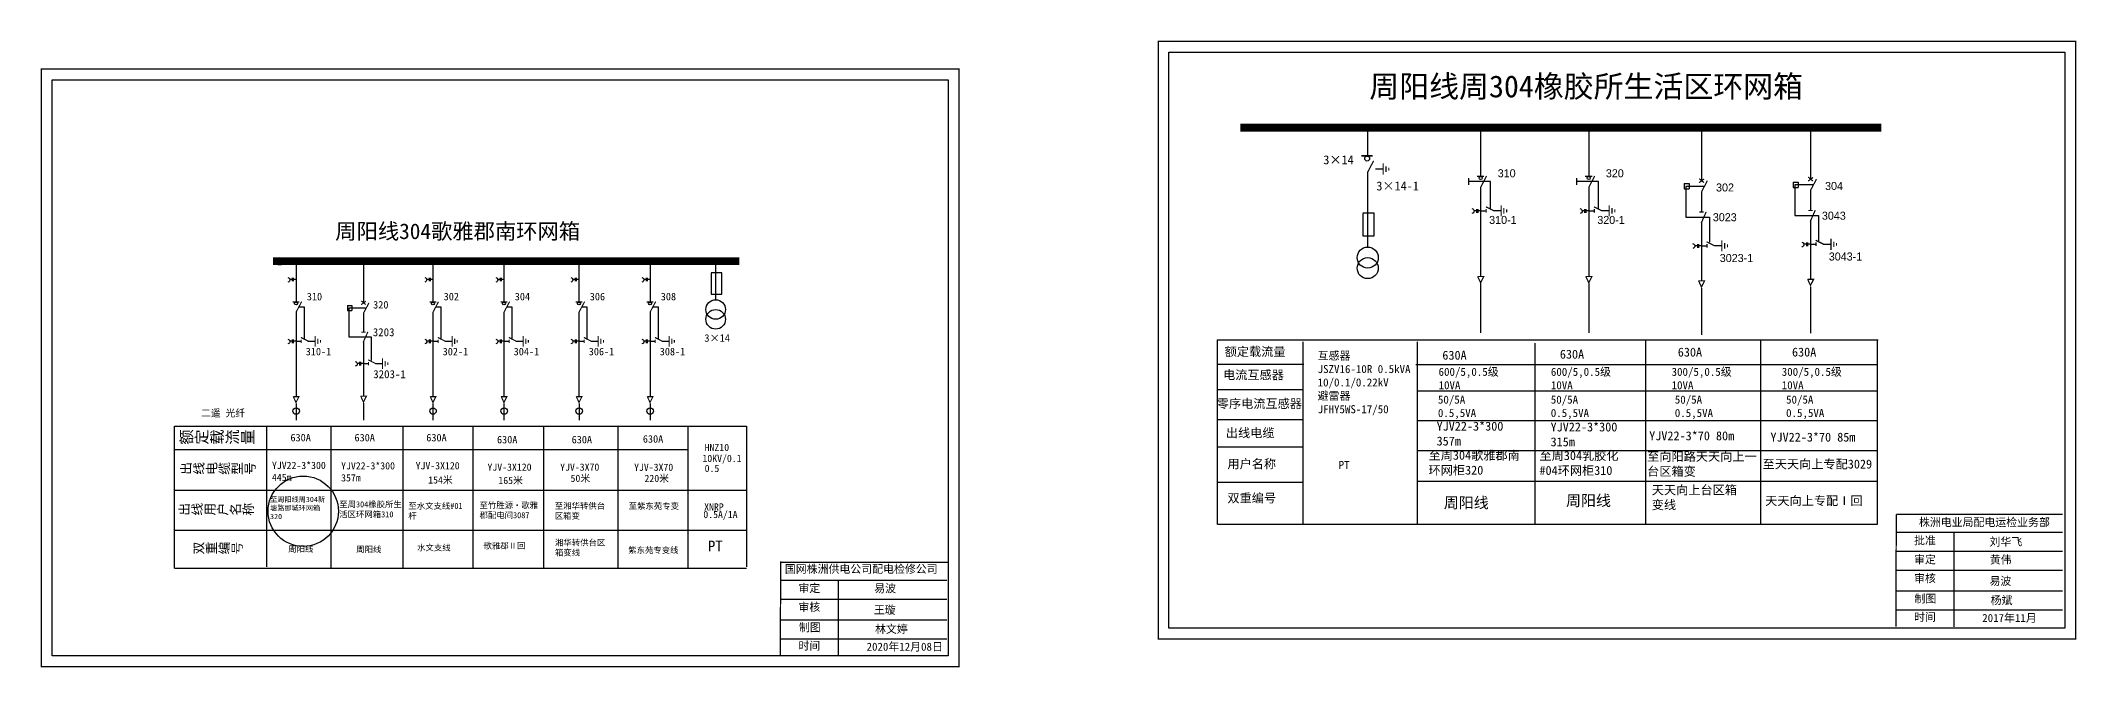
# Model space of a CAD drawing. Extents: x -172 to 477, y -577 to -246.
# Drawn here: x -166.2 to 112.2, y -331.8 to -246.1 of the extents above; entities that cross this region are included whole.
import ezdxf

# ---------------------------------------------------------------- set-up
doc = ezdxf.new("R2010")
doc.units = 0
doc.header["$LTSCALE"] = 0.774411
doc.linetypes.add('ACAD_ISO02W100', pattern=[15, 12, -3])
doc.linetypes.add('CENTER', pattern=[50.8, 31.75, -6.35, 6.35, -6.35])
doc.layers.get('0').update_dxf_attribs({"linetype": 'CONTINUOUS'})
doc.layers.add('2', color=7, linetype='CONTINUOUS')
doc.styles.add('HZ', font='')
doc.styles.add('hztxt_txtstyle_0.00_0_0', font='simkai.ttf')
doc.styles.add('hztxt_txtstyle_1.80_0_0', font='', dxfattribs={"height": 1.8, "bigfont": 'hztxt.shx'})
doc.styles.add('hztxt_txtstyle_2.70_0_0', font='simkai.ttf', dxfattribs={"height": 2.7})
doc.styles.add('KaiTi_txtstyle_0.98_0_0', font='simkai.ttf', dxfattribs={"height": 0.976285})
doc.styles.get("Standard").update_dxf_attribs({"font": '', "height": 2.5})
doc.styles.add('字体', font='simkai_0.ttf', dxfattribs={"height": 2.5})
doc.styles.add('楷体_GB2312_txtstyle_1.09_0_0', font='simkai_0.ttf', dxfattribs={"height": 1.0944})
doc.styles.get('HZ').set_extended_font_data('@SimSun')
doc.styles.get('hztxt_txtstyle_1.80_0_0').set_extended_font_data('hztxt')
doc.styles.get('Standard').set_extended_font_data('SimSun')

# ---------------------------------------------------------------- blocks, each defined once
blk = doc.blocks.new('JD')
for points in [[(-2, 0.2), (-2, -0.2), (2, 0.2), (2, -0.2)], [(1, -1.2), (1, -0.8), (-1, -1.2), (-1, -0.8)], [(-0.5, -1.8), (-0.5, -2.2), (0.5, -1.8), (0.5, -2.2)]]:
    blk.add_trace(points)

msp = doc.modelspace()

# ---------------------------------------------------------------- linework, layer by layer
at = {"color": 0}
for p, q in [((15.23, -258.2), (15.23, -261.82)), ((30.7, -257.92), (30.7, -264.64)), ((45.49, -257.92), (45.49, -264.64)), ((60.9, -258.23), (60.9, -265.28)), ((75.81, -258.02), (75.81, -265.07)), ((15.25, -264.06), (15.25, -274.32)), ((16.33, -263.65), (17.36, -263.65)), ((30.7, -266.14), (30.7, -278.35)), ((45.49, -266.14), (45.49, -278.35)), ((58.56, -265.66), (59.22, -265.66)), ((58.56, -265.66), (58.56, -266.4)), ((58.56, -266.4), (59.22, -266.4)), ((59.22, -265.66), (59.22, -266.4)), ((60.9, -266.78), (60.9, -269.5)), ((73.47, -265.46), (74.13, -265.46)), ((73.47, -265.46), (73.47, -266.19)), ((73.47, -266.19), (74.13, -266.19)), ((74.13, -265.46), (74.13, -266.19)), ((75.81, -266.57), (75.81, -269.29)), ((30.7, -269.38), (31.46, -269.38)), ((32.45, -269.36), (33.49, -269.36)), ((45.49, -269.38), (46.25, -269.38)), ((47.24, -269.36), (48.27, -269.36)), ((60.9, -270.87), (60.9, -278.9)), ((75.81, -270.66), (75.81, -278.69)), ((60.9, -274.17), (61.66, -274.17)), ((62.65, -274.14), (63.69, -274.14)), ((75.81, -273.96), (76.57, -273.96)), ((77.57, -273.94), (78.6, -273.94)), ((6.5, -290.41), (-5.28, -290.41)), ((6.45, -293.87), (-5.32, -293.87)), ((6.45, -297.96), (-5.32, -297.96)), ((6.41, -301.69), (-5.37, -301.69)), ((6.45, -306.54), (-5.32, -306.54))]:
    msp.add_line(p, q, dxfattribs=at)
at = {"color": 0, "linetype": 'ACAD_ISO02W100'}
for p, q in [((61.23, -266.05), (58.77, -266.05)), ((58.77, -266.05), (58.77, -270.24)), ((76.14, -265.84), (73.68, -265.84)), ((73.68, -265.84), (73.68, -270.03)), ((73.68, -270.03), (76.93, -270.03)), ((76.93, -270.03), (76.93, -273.49)), ((58.77, -270.24), (62.02, -270.24)), ((62.02, -270.24), (62.02, -273.69))]:
    msp.add_line(p, q, dxfattribs=at)
for p, q in [((-131.32, -276.68), (-131.32, -281.83)), ((-122.11, -276.79), (-122.11, -281.99)), ((-112.59, -276.68), (-112.59, -281.83)), ((-102.88, -276.68), (-102.88, -281.83)), ((-92.62, -276.68), (-92.62, -281.83)), ((-82.9, -276.68), (-82.9, -281.83)), ((-73.1, -277.88), (-74.52, -277.88)), ((-74.52, -277.91), (-74.52, -280.78)), ((-73.94, -276.45), (-73.94, -281.6)), ((-73.1, -280.78), (-73.1, -277.88)), ((-74.52, -280.78), (-73.1, -280.78)), ((-131.32, -283.22), (-131.32, -294.81)), ((-124.29, -282.34), (-123.68, -282.34)), ((-124.29, -282.34), (-124.29, -283.02)), ((-124.29, -283.02), (-123.68, -283.02)), ((-123.68, -282.34), (-123.68, -283.02)), ((-122.11, -283.38), (-122.11, -285.92)), ((-112.59, -283.22), (-112.59, -294.81)), ((-102.88, -283.22), (-102.88, -294.81)), ((-92.62, -283.22), (-92.62, -294.81)), ((-82.9, -283.22), (-82.9, -294.81)), ((-131.32, -287.22), (-130.61, -287.22)), ((-129.68, -287.2), (-128.72, -287.2)), ((-122.11, -287.2), (-122.11, -294.7)), ((-112.59, -287.22), (-111.89, -287.22)), ((-110.96, -287.2), (-109.99, -287.2)), ((-102.88, -287.22), (-102.17, -287.22)), ((-101.24, -287.2), (-100.28, -287.2)), ((-92.62, -287.22), (-91.91, -287.22)), ((-90.98, -287.2), (-90.02, -287.2)), ((-82.9, -287.22), (-82.19, -287.22)), ((-81.27, -287.2), (-80.3, -287.2)), ((-122.11, -290.28), (-121.4, -290.28)), ((-120.47, -290.26), (-119.5, -290.26)), ((-147.93, -318.23), (-147.93, -298.81)), ((-147.93, -298.81), (-69.69, -298.81)), ((-135.36, -298.91), (-135.36, -318.08)), ((-116.72, -298.81), (-116.72, -318.27)), ((-107.12, -298.81), (-107.12, -318.27)), ((-97.46, -298.81), (-97.46, -318.27)), ((-87.3, -298.81), (-87.3, -318.27)), ((-77.71, -298.81), (-77.71, -318.27)), ((-69.69, -298.81), (-69.69, -318.08)), ((-147.89, -302.01), (-77.69, -302.01)), ((-147.89, -307.57), (-69.67, -307.57)), ((-69.67, -313.08), (-147.93, -313.08)), ((-69.69, -318.27), (-147.93, -318.27))]:
    msp.add_line(p, q)
at = {"color": 0, "linetype": 'CENTER'}
for p, q in [((30.7, -279.34), (30.7, -286.09)), ((45.49, -279.34), (45.49, -286.09)), ((60.9, -279.98), (60.9, -286.32)), ((75.82, -279.77), (75.82, -286.11))]:
    msp.add_line(p, q, dxfattribs=at)
at = {"linetype": 'ACAD_ISO02W100'}
for p, q in [((-121.8, -282.7), (-124.1, -282.7)), ((-124.1, -282.7), (-124.1, -286.61)), ((-124.1, -286.61), (-121.06, -286.61)), ((-121.06, -286.61), (-121.06, -289.84))]:
    msp.add_line(p, q, dxfattribs=at)
at = {"color": 0, "linetype": 'Continuous'}
for p, q in [((-5.35, -287.02), (85.09, -287.02)), ((-5.3, -312.26), (-5.3, -287.02)), ((6.39, -287.29), (6.39, -312.26)), ((22.02, -287.29), (22.02, -312.26)), ((38.13, -287.46), (38.13, -312.24)), ((53.25, -287.07), (53.25, -312.25)), ((68.98, -287.07), (68.98, -312.25)), ((84.92, -287.09), (84.92, -312.27)), ((21.83, -290.39), (84.92, -290.39)), ((22.02, -294.02), (84.92, -294.02)), ((-126.56, -298.8), (-126.56, -318.26)), ((22.02, -298.07), (84.92, -298.07)), ((22.02, -302.17), (84.92, -302.17)), ((22.02, -306.34), (84.92, -306.34)), ((84.92, -312.26), (-5.22, -312.26)), ((87.54, -313.34), (110.29, -313.34)), ((95.44, -313.34), (95.44, -326.28)), ((87.54, -315.94), (110.29, -315.94)), ((-65.05, -319.88), (-42.3, -319.88)), ((-57.15, -319.85), (-57.15, -330.21)), ((87.54, -318.53), (110.29, -318.53)), ((-65.05, -322.47), (-42.3, -322.47)), ((87.54, -321.36), (110.29, -321.36)), ((-65.05, -325.29), (-42.3, -325.29)), ((87.54, -323.95), (110.29, -323.95)), ((-65.05, -327.89), (-42.3, -327.89))]:
    msp.add_line(p, q, dxfattribs=at)
at = {"linetype": 'CENTER'}
for p, q in [((-131.32, -295.75), (-131.32, -298.01)), ((-122.1, -295.7), (-122.1, -297.99)), ((-112.59, -295.75), (-112.59, -298.01)), ((-102.88, -295.75), (-102.88, -298.01)), ((-92.61, -295.75), (-92.61, -298.01)), ((-82.9, -295.75), (-82.9, -298.01))]:
    msp.add_line(p, q, dxfattribs=at)
at = {"color": 0, "linetype": 'Continuous', "const_width": 0.182}
for points in [[(-13.4, -246.22), (112.08, -246.22), (112.08, -327.92), (-13.4, -327.92)], [(-166.15, -250), (-40.66, -250), (-40.66, -331.71), (-166.15, -331.71)]]:
    msp.add_lwpolyline(points, close=True, dxfattribs=at)
at = {"color": 0, "linetype": 'Continuous'}
for points in [[(-11.92, -247.69), (110.61, -247.69), (110.61, -326.44), (-11.92, -326.44)], [(-164.67, -251.48), (-42.14, -251.48), (-42.14, -330.23), (-164.67, -330.23)]]:
    msp.add_lwpolyline(points, close=True, dxfattribs=at)
at = {"color": 0}
for points, const_width in [([(-2.14, -258), (85.53, -258)], 1.1), ([(14.4, -261.87), (15.95, -261.87)], 0.261), ([(15.25, -264.1), (16.07, -262.54)], 0.165), ([(30.21, -264.66), (31.18, -264.66)], 0.165), ([(30.7, -266.18), (31.52, -264.62)], 0.165), ([(45, -264.66), (45.97, -264.66)], 0.165), ([(45.49, -266.18), (46.31, -264.62)], 0.165), ([(60.59, -265.53), (61.26, -265.03)], 0.165), ([(60.59, -264.98), (61.24, -265.52)], 0.165), ([(60.9, -266.82), (61.72, -265.26)], 0.165), ([(75.51, -264.77), (76.15, -265.31)], 0.165), ([(75.5, -265.32), (76.17, -264.82)], 0.165), ([(75.81, -266.61), (76.64, -265.05)], 0.165), ([(31.42, -268.83), (32.52, -269.38)], 0.165), ([(31.46, -269.13), (31.46, -269.63)], 0.165), ([(46.2, -268.83), (47.3, -269.38)], 0.165), ([(46.25, -269.13), (46.25, -269.63)], 0.165), ([(60.6, -269.55), (61.21, -269.55)], 0.165), ([(60.87, -271.07), (61.56, -269.51)], 0.165), ([(75.52, -269.34), (76.13, -269.34)], 0.165), ([(75.78, -270.86), (76.47, -269.3)], 0.165), ([(61.62, -273.62), (62.72, -274.17)], 0.165), ([(61.66, -273.91), (61.66, -274.42)], 0.165), ([(76.53, -273.41), (77.63, -273.96)], 0.165), ([(76.57, -273.7), (76.57, -274.21)], 0.165), ([(30.29, -278.37), (31.13, -278.37), (30.7, -279.22), (30.3, -278.36)], 0.165), ([(45.08, -278.37), (45.92, -278.37), (45.49, -279.22), (45.09, -278.36)], 0.165), ([(60.5, -278.95), (61.33, -278.95), (60.9, -279.8), (60.51, -278.94)], 0.165), ([(75.41, -278.74), (76.25, -278.74), (75.82, -279.59), (75.42, -278.73)], 0.165)]:
    msp.add_lwpolyline(points, dxfattribs=dict(at, const_width=const_width))
for points in [[(29.04, -264.91), (29.04, -265.83)], [(43.83, -264.91), (43.83, -265.83)], [(14.6, -269.74), (14.6, -272.82), (16.12, -272.82), (16.12, -269.71), (14.6, -269.71)], [(30.14, -269.37), (29.8, -269.37)], [(30.14, -269.14), (30.14, -269.64)], [(30.3, -269.14), (30.3, -269.64)], [(30.7, -269.37), (30.3, -269.37)], [(44.93, -269.37), (44.59, -269.37)], [(44.93, -269.14), (44.93, -269.64)], [(45.09, -269.14), (45.09, -269.64)], [(45.48, -269.37), (45.09, -269.37)], [(60.35, -274.16), (60, -274.16)], [(60.35, -273.93), (60.35, -274.43)], [(60.5, -273.93), (60.5, -274.43)], [(60.9, -274.16), (60.5, -274.16)], [(75.26, -273.95), (74.91, -273.95)], [(75.26, -273.72), (75.26, -274.22)], [(75.41, -273.72), (75.41, -274.22)], [(75.81, -273.95), (75.41, -273.95)]]:
    msp.add_lwpolyline(points, dxfattribs=at)
at = {"color": 0, "linetype": 'ACAD_ISO02W100'}
for points in [[(32.05, -269.12), (32.05, -265.37), (29.04, -265.37)], [(46.84, -269.12), (46.84, -265.37), (43.83, -265.37)]]:
    msp.add_lwpolyline(points, dxfattribs=at)
at = {"color": 0}
for points in [[(29.5, -269.09, -0.877934), (29.52, -269.76)], [(44.29, -269.09, -0.877934), (44.3, -269.76)], [(59.7, -273.87, -0.877934), (59.72, -274.54)], [(74.62, -273.67, -0.877934), (74.63, -274.33)]]:
    msp.add_lwpolyline(points, format="xyb", dxfattribs=at)
for points, const_width in [([(-134.45, -276.27), (-70.68, -276.27)], 1.03), ([(-131.77, -281.85), (-130.87, -281.85)], 0.154), ([(-131.32, -283.26), (-130.55, -281.81)], 0.154), ([(-122.4, -282.21), (-121.77, -281.75)], 0.154), ([(-122.39, -281.7), (-121.79, -282.2)], 0.154), ([(-122.11, -283.42), (-121.34, -281.97)], 0.154), ([(-113.05, -281.85), (-112.14, -281.85)], 0.154), ([(-112.59, -283.26), (-111.83, -281.81)], 0.154), ([(-103.33, -281.85), (-102.43, -281.85)], 0.154), ([(-102.88, -283.26), (-102.11, -281.81)], 0.154), ([(-93.07, -281.85), (-92.17, -281.85)], 0.154), ([(-92.62, -283.26), (-91.85, -281.81)], 0.154), ([(-83.36, -281.85), (-82.45, -281.85)], 0.154), ([(-82.9, -283.26), (-82.13, -281.81)], 0.154), ([(-130.65, -286.7), (-129.62, -287.22)], 0.154), ([(-122.38, -285.97), (-121.81, -285.97)], 0.154), ([(-122.14, -287.38), (-121.49, -285.93)], 0.154), ([(-111.92, -286.7), (-110.9, -287.22)], 0.154), ([(-102.21, -286.7), (-101.18, -287.22)], 0.154), ([(-91.95, -286.7), (-90.92, -287.22)], 0.154), ([(-82.23, -286.7), (-81.21, -287.22)], 0.154), ([(-130.61, -286.98), (-130.61, -287.45)], 0.154), ([(-111.89, -286.98), (-111.89, -287.45)], 0.154), ([(-102.17, -286.98), (-102.17, -287.45)], 0.154), ([(-91.91, -286.98), (-91.91, -287.45)], 0.154), ([(-82.19, -286.98), (-82.19, -287.45)], 0.154), ([(-121.44, -289.76), (-120.41, -290.28)], 0.154), ([(-121.4, -290.04), (-121.4, -290.51)], 0.154), ([(-131.7, -294.79), (-130.92, -294.79), (-131.32, -295.59), (-131.69, -294.78)], 0.154), ([(-122.48, -294.74), (-121.7, -294.74), (-122.1, -295.54), (-122.47, -294.73)], 0.154), ([(-112.97, -294.79), (-112.19, -294.79), (-112.59, -295.59), (-112.96, -294.78)], 0.154), ([(-103.26, -294.79), (-102.48, -294.79), (-102.88, -295.59), (-103.25, -294.78)], 0.154), ([(-93, -294.79), (-92.21, -294.79), (-92.61, -295.59), (-92.99, -294.78)], 0.154), ([(-83.28, -294.79), (-82.5, -294.79), (-82.9, -295.59), (-83.27, -294.78)], 0.154)]:
    msp.add_lwpolyline(points, dxfattribs=dict(const_width=const_width))
for points in [[(-132.44, -278.5, -0.877934), (-132.42, -279.12)], [(-113.71, -278.5, -0.877934), (-113.7, -279.12)], [(-104, -278.5, -0.877934), (-103.98, -279.12)], [(-93.74, -278.5, -0.877934), (-93.72, -279.12)], [(-84.02, -278.5, -0.877934), (-84.01, -279.12)], [(-132.44, -286.94, -0.877934), (-132.42, -287.57)], [(-113.71, -286.94, -0.877934), (-113.7, -287.57)], [(-104, -286.94, -0.877934), (-103.98, -287.57)], [(-93.74, -286.94, -0.877934), (-93.72, -287.57)], [(-84.02, -286.94, -0.877934), (-84.01, -287.57)], [(-123.22, -290, -0.877934), (-123.21, -290.63)]]:
    msp.add_lwpolyline(points, format="xyb")
for points in [[(-131.84, -278.77), (-132.16, -278.77)], [(-131.84, -278.55), (-131.84, -279.02)], [(-131.69, -278.55), (-131.69, -279.02)], [(-131.32, -278.77), (-131.69, -278.77)], [(-113.11, -278.77), (-113.44, -278.77)], [(-113.11, -278.55), (-113.11, -279.02)], [(-112.97, -278.55), (-112.97, -279.02)], [(-112.6, -278.77), (-112.97, -278.77)], [(-103.4, -278.77), (-103.72, -278.77)], [(-103.4, -278.55), (-103.4, -279.02)], [(-103.25, -278.55), (-103.25, -279.02)], [(-102.88, -278.77), (-103.25, -278.77)], [(-93.14, -278.77), (-93.46, -278.77)], [(-93.14, -278.55), (-93.14, -279.02)], [(-92.99, -278.55), (-92.99, -279.02)], [(-92.62, -278.77), (-92.99, -278.77)], [(-83.42, -278.77), (-83.74, -278.77)], [(-83.42, -278.55), (-83.42, -279.02)], [(-83.28, -278.55), (-83.28, -279.02)], [(-82.91, -278.77), (-83.28, -278.77)], [(-131.84, -287.21), (-132.16, -287.21)], [(-131.84, -286.99), (-131.84, -287.46)], [(-131.69, -286.99), (-131.69, -287.46)], [(-131.32, -287.21), (-131.69, -287.21)], [(-113.11, -287.21), (-113.44, -287.21)], [(-113.11, -286.99), (-113.11, -287.46)], [(-112.97, -286.99), (-112.97, -287.46)], [(-112.6, -287.21), (-112.97, -287.21)], [(-103.4, -287.21), (-103.72, -287.21)], [(-103.4, -286.99), (-103.4, -287.46)], [(-103.25, -286.99), (-103.25, -287.46)], [(-102.88, -287.21), (-103.25, -287.21)], [(-93.14, -287.21), (-93.46, -287.21)], [(-93.14, -286.99), (-93.14, -287.46)], [(-92.99, -286.99), (-92.99, -287.46)], [(-92.62, -287.21), (-92.99, -287.21)], [(-83.42, -287.21), (-83.74, -287.21)], [(-83.42, -286.99), (-83.42, -287.46)], [(-83.28, -286.99), (-83.28, -287.46)], [(-82.91, -287.21), (-83.28, -287.21)], [(-122.62, -290.27), (-122.95, -290.27)], [(-122.62, -290.05), (-122.62, -290.52)], [(-122.48, -290.05), (-122.48, -290.52)], [(-122.11, -290.27), (-122.48, -290.27)]]:
    msp.add_lwpolyline(points)
at = {"linetype": 'ACAD_ISO02W100'}
for points in [[(-130.18, -286.99), (-130.18, -282.55), (-130.94, -282.55)], [(-111.45, -286.99), (-111.45, -282.55), (-112.22, -282.55)], [(-101.74, -286.99), (-101.74, -282.55), (-102.5, -282.55)], [(-91.48, -286.99), (-91.48, -282.55), (-92.24, -282.55)], [(-81.76, -286.99), (-81.76, -282.55), (-82.53, -282.55)]]:
    msp.add_lwpolyline(points, dxfattribs=at)
at = {"color": 0, "linetype": 'Continuous', "const_width": 0.182}
for points in [[(87.54, -310.87), (87.53, -326.24)], [(87.54, -310.87), (110.29, -310.87)], [(-65.05, -317.3), (-65.06, -330.17)], [(-64.94, -317.45), (-42.19, -317.45)]]:
    msp.add_lwpolyline(points, dxfattribs=at)
at = {"color": 0}
for centre, radius in [((15.18, -262.24), 0.335), ((30.7, -264.89), 0.211), ((45.49, -264.89), 0.211)]:
    msp.add_circle(centre, radius, dxfattribs=at)
for centre, radius in [((-133.55, -276.28), 0.51), ((-131.32, -282.06), 0.197), ((-112.59, -282.06), 0.197), ((-102.88, -282.06), 0.197), ((-92.62, -282.06), 0.197), ((-82.9, -282.06), 0.197), ((-131.3, -296.76), 0.444), ((-112.58, -296.76), 0.444), ((-102.86, -296.76), 0.444), ((-92.6, -296.76), 0.444), ((-82.89, -296.76), 0.444)]:
    msp.add_circle(centre, radius)
at = {"color": 1, "linetype": 'Continuous'}
msp.add_circle((-130.33, -310.46), 4.81, dxfattribs=at)
at = {"layer": '2', "color": 0}
for centre in [(15.26, -275.78), (15.26, -277.22)]:
    msp.add_circle(centre, 1.44, dxfattribs=at)
at = {"layer": '2', "color": 3}
for centre in [(-73.92, -282.88), (-73.92, -284.22)]:
    msp.add_circle(centre, 1.34, dxfattribs=at)

# ---------------------------------------------------------------- block references
at = {"color": 0, "xscale": 0.3844120780053686, "yscale": 0.3844120780053686, "zscale": 0.3844120780053686, "rotation": 90}
for p in [(17.38, -263.68), (33.5, -269.39), (48.29, -269.39), (63.7, -274.17), (78.62, -273.97)]:
    msp.add_blockref('JD', p, dxfattribs=at)
at = {"xscale": 0.3587785900247979, "yscale": 0.3587785900247979, "zscale": 0.3587785900247837, "rotation": 90}
for p in [(-128.7, -287.22), (-109.98, -287.22), (-100.26, -287.22), (-90, -287.22), (-80.29, -287.22), (-119.49, -290.28)]:
    msp.add_blockref('JD', p, dxfattribs=at)

# ---------------------------------------------------------------- texts
at = {"color": 0, "linetype": 'Continuous', "style": 'hztxt_txtstyle_2.70_0_0'}
for s, p in [('3×14', (9.19, -263.02)), ('3×14-1', (16.44, -266.6))]:
    msp.add_text(s, height=1.22, dxfattribs=at).set_placement(p)
at = {"color": 0, "style": 'hztxt_txtstyle_1.80_0_0'}
for s, p in [('310', (33.04, -264.8)), ('320', (47.83, -264.8)), ('302', (62.9, -266.74)), ('304', (77.81, -266.54)), ('3023', (62.46, -270.81)), ('3043', (77.38, -270.6)), ('310-1', (31.87, -271.18)), ('320-1', (46.66, -271.18)), ('3023-1', (63.41, -276.39)), ('3043-1', (78.32, -276.18))]:
    msp.add_text(s, height=1.098, dxfattribs=at).set_placement(p)
for s, height, p in [('310', 1.025, (-129.84, -281.62)), ('302', 1.025, (-111.12, -281.62)), ('304', 1.025, (-101.4, -281.62)), ('306', 1.025, (-91.14, -281.62)), ('308', 1.025, (-81.43, -281.62)), ('320', 1.025, (-120.77, -282.74)), ('3203', 1.093, (-120.82, -286.53)), ('3×14', 1.025, (-75.46, -287.29)), ('310-1', 1.025, (-129.99, -289.14)), ('302-1', 1.025, (-111.26, -289.14)), ('304-1', 1.025, (-101.55, -289.14)), ('306-1', 1.025, (-91.28, -289.14)), ('308-1', 1.025, (-81.57, -289.14)), ('3203-1', 1.093, (-120.76, -292.27)), ('二遥 光纤', 0.984, (-144.31, -297.53)), ('630A', 1.025, (-132.08, -300.91)), ('630A', 1.025, (-123.32, -300.91)), ('630A', 1.025, (-113.5, -300.91)), ('630A', 1.025, (-103.83, -301.18)), ('630A', 1.025, (-93.62, -301.18)), ('630A', 1.025, (-83.88, -301.09)), ('10KV/0.1', 0.984, (-75.73, -303.73)), ('HNZ10', 0.984, (-75.43, -302.23)), ('YJV-3X120', 0.984, (-114.96, -304.73)), ('154米', 0.984, (-113.24, -306.67)), ('YJV-3X120', 0.984, (-105.13, -304.92)), ('165米', 0.984, (-103.64, -306.74)), ('YJV-3X70', 0.984, (-95.19, -304.92)), ('50米', 0.984, (-93.77, -306.45)), ('YJV-3X70', 0.984, (-85.08, -304.94)), ('220米', 0.984, (-83.66, -306.47)), ('0.5', 0.984, (-75.43, -305.09)), ('0.5A/1A', 0.984, (-75.61, -311.4)), ('XNRP', 0.984, (-75.5, -310.37))]:
    msp.add_text(s, height=height).set_placement(p)
at = {"style": 'HZ'}
for s, height, p in [('额定载流量', 1.538, (-147.38, -301.12)), ('出线电缆型号', 1.281, (-147.24, -305.27)), ('出线用户名称', 1.281, (-147.48, -310.85)), ('PT', 1.476, (-74.97, -315.96)), ('双重编号', 1.281, (-145.51, -316.16))]:
    msp.add_text(s, height=height, dxfattribs=at).set_placement(p)
at = {"color": 0, "linetype": 'Continuous', "attachment_point": 1}
for s, insert, char_height, width, style in [('{\\fSimSun|b0|i0|c134|p2;周阳线周304橡胶所生活区环网箱}', (15.48, -250.87), 3, 85.7498, '字体'), ('{\\fSimSun|b0|i0|c134|p2;额定载流量}', (-4.3, -288.02), 1.2204, 19.6738, 'hztxt_txtstyle_2.70_0_0'), ('\\A1;{\\fSimSun|b0|i0|c134|p2;互感器\\PJSZV16-10R 0.5kVA\\P10/0.1/0.22kV\\P避雷器\\PJFHY5WS-17/50}', (8.41, -288.64), 1.0983, 20.2524, 'hztxt_txtstyle_2.70_0_0'), ('{\\fSimSun|b0|i0|c134|p2;630A}', (25.47, -288.52), 1.2204, 19.6738, 'hztxt_txtstyle_2.70_0_0'), ('{\\fSimSun|b0|i0|c134|p2;630A}', (41.54, -288.38), 1.2204, 19.6738, 'hztxt_txtstyle_2.70_0_0'), ('{\\fSimSun|b0|i0|c134|p2;630A}', (57.67, -288.09), 1.2204, 19.6738, 'hztxt_txtstyle_2.70_0_0'), ('{\\fSimSun|b0|i0|c134|p2;630A}', (73.29, -288.09), 1.2204, 19.6738, 'hztxt_txtstyle_2.70_0_0'), ('{\\fSimSun|b0|i0|c134|p2;电流互感器}', (-4.52, -291.2), 1.2204, 19.6738, 'hztxt_txtstyle_2.70_0_0'), ('\\A1;{\\fSimSun|b0|i0|c134|p2;600/5,0.5级\\P10VA}', (24.95, -290.85), 1.0983, 20.2524, 'hztxt_txtstyle_2.70_0_0'), ('\\A1;{\\fSimSun|b0|i0|c134|p2;600/5,0.5级\\P10VA}', (40.31, -290.85), 1.0983, 20.2524, 'hztxt_txtstyle_2.70_0_0'), ('\\A1;{\\fSimSun|b0|i0|c134|p2;300/5,0.5级\\P10VA}', (56.82, -290.85), 1.0983, 20.2524, 'hztxt_txtstyle_2.70_0_0'), ('\\A1;{\\fSimSun|b0|i0|c134|p2;300/5,0.5级\\P10VA}', (71.89, -290.85), 1.0983, 20.2524, 'hztxt_txtstyle_2.70_0_0'), ('{\\fSimSun|b0|i0|c134|p2;零序电流互感器}', (-5.38, -295.13), 1.2204, 19.6738, 'hztxt_txtstyle_2.70_0_0'), ('{\\fSimSun|b0|i0|c134|p2;50/5A\\P0.5,5VA}', (24.86, -294.65), 1.0983, 19.6738, 'hztxt_txtstyle_2.70_0_0'), ('{\\fSimSun|b0|i0|c134|p2;50/5A\\P0.5,5VA}', (40.3, -294.65), 1.0983, 19.6738, 'hztxt_txtstyle_2.70_0_0'), ('{\\fSimSun|b0|i0|c134|p2;50/5A\\P0.5,5VA}', (57.26, -294.65), 1.0983, 19.6738, 'hztxt_txtstyle_2.70_0_0'), ('{\\fSimSun|b0|i0|c134|p2;50/5A\\P0.5,5VA}', (72.48, -294.65), 1.0983, 19.6738, 'hztxt_txtstyle_2.70_0_0'), ('{\\fSimSun|b0|i0|c134|p2;出线电缆}', (-4.14, -299.14), 1.2204, 19.6738, 'hztxt_txtstyle_2.70_0_0'), ('YJV22-3*300\\P357m', (24.68, -298.22), 1.2204, 19.6738, 'hztxt_txtstyle_2.70_0_0'), ('YJV22-3*300\\P315m', (40.27, -298.33), 1.2204, 19.6738, 'hztxt_txtstyle_2.70_0_0'), ('YJV22-3*70 80m', (53.76, -299.54), 1.2204, 19.6738, 'hztxt_txtstyle_2.70_0_0'), ('YJV22-3*70 85m', (70.34, -299.72), 1.2204, 19.6738, 'hztxt_txtstyle_2.70_0_0'), ('{\\fSimSun|b0|i0|c134|p2;用户名称}', (-3.93, -303.37), 1.2204, 19.6738, 'hztxt_txtstyle_2.70_0_0'), ('{\\fSimSun|b0|i0|c134|p2;至周304歌雅郡南环网柜320}', (23.58, -302.2), 1.2204, 12.9817, 'hztxt_txtstyle_2.70_0_0'), ('{\\fSimSun|b0|i0|c134|p2;至周304乳胶化#04环网柜310}', (38.75, -302.24), 1.2204, 12.9817, 'hztxt_txtstyle_2.70_0_0'), ('{\\fSimSun|b0|i0|c134|p2;至向阳路天天向上一台区箱变}', (53.48, -302.36), 1.2204, 14.9849, 'hztxt_txtstyle_2.70_0_0'), ('{\\fSimSun|b0|i0|c134|p2;至天天向上专配3029}', (69.27, -303.4), 1.2204, 17.3556, 'hztxt_txtstyle_2.70_0_0'), ('{\\fSimSun|b0|i0|c134|p2;PT}', (11.28, -303.59), 1.1026, 8.5785, 'hztxt_txtstyle_0.00_0_0'), ('{\\fSimSun|b0|i0|c134|p2;双重编号}', (-3.93, -308.05), 1.2204, 19.6738, 'hztxt_txtstyle_2.70_0_0'), ('{\\fSimSun|b0|i0|c134|p2;天天向上台区箱变线}', (54.11, -306.94), 1.2204, 12.5813, 'hztxt_txtstyle_2.70_0_0'), ('{\\fSimSun|b0|i0|c134|p2;天天向上专配Ⅰ回}', (69.62, -308.41), 1.2204, 17.3556, 'hztxt_txtstyle_2.70_0_0'), ('株洲电业局配电运检业务部', (90.65, -311.42), 1.0944, 29.9201, '字体'), ('{\\fKaiTi_GB2312|b0|i0|c134|p49;批准}', (89.98, -313.91), 1.0944, 8.5588, '字体'), ('刘华飞', (100.3, -314.09), 1.094, 8.5588, '字体'), ('\\f\uffbfﾬￌﾣﾤ_GB2312|b0|i0|c134|p49;审定', (89.98, -316.51), 1.0944, 8.5588, '字体'), ('黄伟', (100.35, -316.53), 1.094, 8.5588, '字体'), ('国网株洲供电公司配电检修公司', (-64.46, -317.81), 1.0944, 29.9201, '字体'), ('\\f\uffbfﾬￌﾣﾤ_GB2312|b0|i0|c134|p49;审核', (89.98, -319.09), 1.0944, 8.5588, '字体'), ('易波', (100.3, -319.46), 1.094, 8.5588, '字体'), ('\\f\uffbfﾬￌﾣﾤ_GB2312|b0|i0|c134|p49;审定', (-62.6, -320.44), 1.0944, 8.5588, '字体'), ('\\f\uffbfﾬￌﾣﾤ_GB2312|b0|i0|c134|p49;审核', (-62.6, -323.02), 1.0944, 8.5588, '字体'), ('易波', (-52.24, -320.46), 1.094, 8.5588, '字体'), ('\\f\uffbfﾬￌﾣﾤ_GB2312|b0|i0|c134|p49;制图', (90.04, -321.87), 1.0944, 8.5588, '字体'), ('{\\fSimSun|b0|i0|c134|p2;杨斌}', (100.46, -322.1), 1.0944, 8.5588, '字体'), ('\\f\uffbfﾬￌﾣﾤ_GB2312|b0|i0|c134|p49;制图', (-62.54, -325.8), 1.0944, 8.5588, '字体'), ('王璇', (-52.29, -323.4), 1.094, 8.5588, '字体'), ('\\f\uffbfﾬￌﾣﾤ_GB2312|b0|i0|c134|p49;时间', (89.98, -324.38), 1.0944, 8.5588, '字体'), ('2017{\\fSimSun|b0|i0|c134|p2;年}11{\\fSimSun|b0|i0|c134|p2;月}', (99.31, -324.51), 1.0944, 16.0081, '字体'), ('\\f\uffbfﾬￌﾣﾤ_GB2312|b0|i0|c134|p49;时间', (-62.6, -328.31), 1.0944, 8.5588, '字体'), ('林文婷', (-52.13, -326.03), 1.094, 8.5588, '字体')]:
    msp.add_mtext(s, dxfattribs=dict(at, insert=insert, char_height=char_height, width=width, style=style))
at = {"char_height": 0.9841, "width": 10.7558, "attachment_point": 1}
for s, insert in [('YJV22-3*300\\P445m', (-134.61, -303.7)), ('YJV22-3*300\\P357m', (-125.15, -303.76))]:
    msp.add_mtext(s, dxfattribs=dict(at, insert=insert))
at = {"color": 7, "linetype": 'Continuous', "attachment_point": 1}
for s, insert, char_height, width, style in [('{\\fSimSun|b0|i0|c134|p2;至周阳线周304新塘路郦城环网箱320}', (-134.87, -308.5), 0.7, 7.7221, 'KaiTi_txtstyle_0.98_0_0'), ('2020年12月08日', (-53.28, -328.44), 1.0944, 16.0081, '楷体_GB2312_txtstyle_1.09_0_0')]:
    msp.add_mtext(s, dxfattribs=dict(at, insert=insert, char_height=char_height, width=width, style=style))
at = {"linetype": 'Continuous', "attachment_point": 1, "style": '字体'}
for s, insert, char_height, width in [('{\\fSimSun|b0|i0|c134|p2;至周304橡胶所生活区环网箱310}', (-125.41, -309.11), 0.8201, 9.4101), ('{\\fSimSun|b0|i0|c134|p2;周阳线}', (25.67, -308.55), 1.5, 16.925), ('{\\fSimSun|b0|i0|c134|p2;周阳线}', (42.38, -308.25), 1.5, 16.925), ('{\\fSimSun|b0|i0|c134|p2;至水文支线#01杆}', (-115.96, -309.33), 0.8201, 7.442), ('{\\fSimSun|b0|i0|c134|p2;至竹胜源·歌雅\\P郡配电间3087}', (-106.22, -309.23), 0.8201, 11.388), ('{\\fSimSun|b0|i0|c134|p2;至湘华转供台区箱变}', (-95.93, -309.32), 0.8201, 7.2044), ('{\\fSimSun|b0|i0|c134|p2;至紫东苑专变}', (-85.82, -309.34), 0.8201, 7.2044), ('{\\fSimSun|b0|i0|c134|p2;湘华转供台区箱变线}', (-95.9, -314.34), 0.8201, 7.2044), ('{\\fSimSun|b0|i0|c134|p2;周阳线}', (-132.39, -315.21), 0.8201, 9.2531), ('{\\fSimSun|b0|i0|c134|p2;周阳线}', (-123.09, -315.26), 0.8201, 9.2531), ('{\\fSimSun|b0|i0|c134|p2;水文支线}', (-114.76, -315.03), 0.8201, 7.442), ('{\\fSimSun|b0|i0|c134|p2;歌雅郡Ⅱ回}', (-105.68, -314.78), 0.8201, 7.6994), ('{\\fSimSun|b0|i0|c134|p2;紫东苑专变线}', (-85.89, -315.37), 0.8201, 7.2044)]:
    msp.add_mtext(s, dxfattribs=dict(at, insert=insert, char_height=char_height, width=width))
at = {"layer": '2', "color": 7, "insert": (-125.95, -271.11), "char_height": 2.1356, "width": 45.4045, "attachment_point": 1, "style": '字体'}
msp.add_mtext('{\\fSimSun|b0|i0|c134|p2;周阳线304歌雅郡南环网箱}', dxfattribs=at)

doc.saveas('drawing.dxf')
